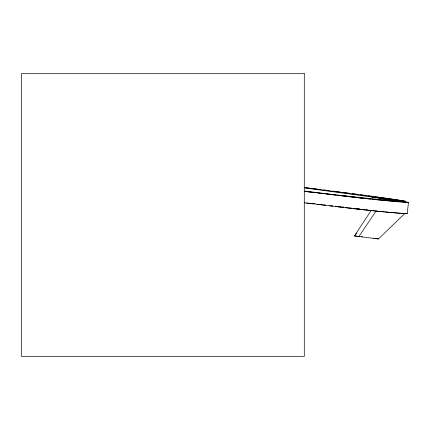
<?xml version="1.0" encoding="UTF-8"?>
<svg xmlns="http://www.w3.org/2000/svg" width="430" height="430" viewBox="0 0 430 430"><rect width="100%" height="100%" fill="white"/><g stroke="black" fill="none" stroke-linecap="round" stroke-linejoin="round"><path stroke-width="0.64" d="M405.748 202.1L405.683 201.364M379.179 199.434L379.335 198.112A193.704 2.924 6.6 0 0 375.164 197.44L304.494 187.926M385.952 200.461L386.033 199.756L408.5 202.369L407.199 213.608L403.619 213.533M371.23 210.41L354.401 235.946L378.411 238.956L404.651 213.645M378.4 199.531L379.335 198.112L402.76 200.826M358.808 236.747L376.191 210.802M383.485 199.923L384.119 198.982L405.759 201.38L405.447 201.321M356.986 233.038L354.401 235.946L356.642 236.194M386.033 199.756L373.052 198.875L345.763 195.972A42.377 0.64 6.6 0 1 342.043 195.548A45.919 0.693 6.6 0 1 339.017 195.198L304.908 191.065M405.549 202.331L406.979 202.385A136.874 2.069 6.6 0 0 408.495 202.369L380.179 200.084M403.249 213.511L399.97 213.285A94.31 1.424 6.6 0 1 397.943 213.129L397.427 213.087M397.169 213.065L394.783 212.861M394.235 212.812L394.509 212.834M386.204 200.692L384.076 200.482M384.705 211.909L382.463 211.684M385.468 211.985L386.226 212.06M383.291 200.401L364 198.364M366.591 209.609L367.188 209.668M381.733 211.614L378.798 211.313A60.807 0.919 6.6 0 1 374.213 210.84L371.993 210.603M372.568 197.037L394.224 199.445A217.386 3.284 6.6 0 1 400.841 200.498A218.311 3.295 6.6 0 0 390.838 198.929L388.371 198.563M379.416 200.009L378.395 199.902A59.953 0.903 6.6 0 1 373.589 199.402L372.154 199.246M362.7 209.211L362.995 209.238M370.665 199.085L369.133 198.923A57.969 0.876 6.6 0 1 366.156 198.601L304.182 191.366M358.459 208.76L359.383 208.862M370.526 210.447L370.235 210.415A58.114 0.876 6.6 0 1 364.86 209.835L362.404 209.566M354.39 208.319L355.68 208.459M304.171 202.761C338.48 206.556 372.729 211.63 407.199 213.608L406.264 213.495M361.845 198.128L355.857 197.461M360.614 209.372L353.659 208.598M357.776 236.323L358.921 236.446M361.248 236.704L362.425 236.839M346.521 196.408L352.955 197.139M346.768 207.47L347.531 207.556M345.145 207.631L351.675 208.373M345.354 196.274L338.163 195.44M342.861 207.373L336.604 206.647M335.497 195.129L326.644 194.086M335.529 206.174L336.255 206.26M329.509 205.814L332.379 206.153M331.895 205.75L332.621 205.836M324.903 205.271L316.846 204.304M304.402 187.539L390.843 198.929M318.539 193.118L323.5 193.715M320.963 204.438L322.054 204.572M324.709 204.89L325.72 205.013M304.671 187.571L309.734 188.189M308.267 191.871L313.524 192.511M313.911 203.578L314.98 203.713M306.483 203.046L313.475 203.901M320.291 189.496L311.427 188.399M304.682 191.431L306.477 191.651M323.86 189.942L329.251 190.619M342.323 207.007L343.559 207.163M345.978 207.464L347.171 207.615M349.499 207.91L351.778 208.195M352.896 208.335L355.637 208.679M356.169 208.744L362.888 209.587M363.388 209.652L364.86 209.835M332.895 191.081L340.071 191.995M342.043 195.548L366.156 198.601M343.613 192.452L348.864 193.134M352.272 193.581L358.862 194.457M360.458 194.666L366.596 195.494M368.069 195.698L373.627 196.462M374.949 196.644L387.505 198.434M379.335 198.112L384.119 198.982L385.807 200.074M373.982 238.145L373.53 238.07M402.27 200.745L402.98 200.869M402.931 200.858L404.522 201.143M403.2 200.907L405.366 201.304M375.653 238.435L377.744 238.822M382.087 198.59L381.7 198.52M404.608 201.159L405.125 201.256M357.738 236.538L358.228 236.629M405.205 201.272L405.608 201.353M377.943 238.86L378.411 238.956M394.224 212.807A75.013 1.134 6.6 0 1 386.237 212.06M343.645 207.115A43.865 0.661 6.6 0 1 342.823 207.024M340.356 206.739A43.865 0.661 6.6 0 1 339.533 206.642M345.763 195.972A43.951 0.666 6.6 0 1 339.017 195.198M370.327 196.698A197.504 2.983 6.6 0 1 375.164 197.44M396.369 201.649A75.497 1.139 6.6 0 1 386.242 200.697M405.415 202.315A95.949 1.451 6.6 0 1 396.455 201.659M340.248 206.728A43.951 0.666 6.6 0 1 339.404 206.626M304.289 73.605L21.5 73.605L21.5 356.395L304.289 356.395L304.289 73.605"/></g></svg>
